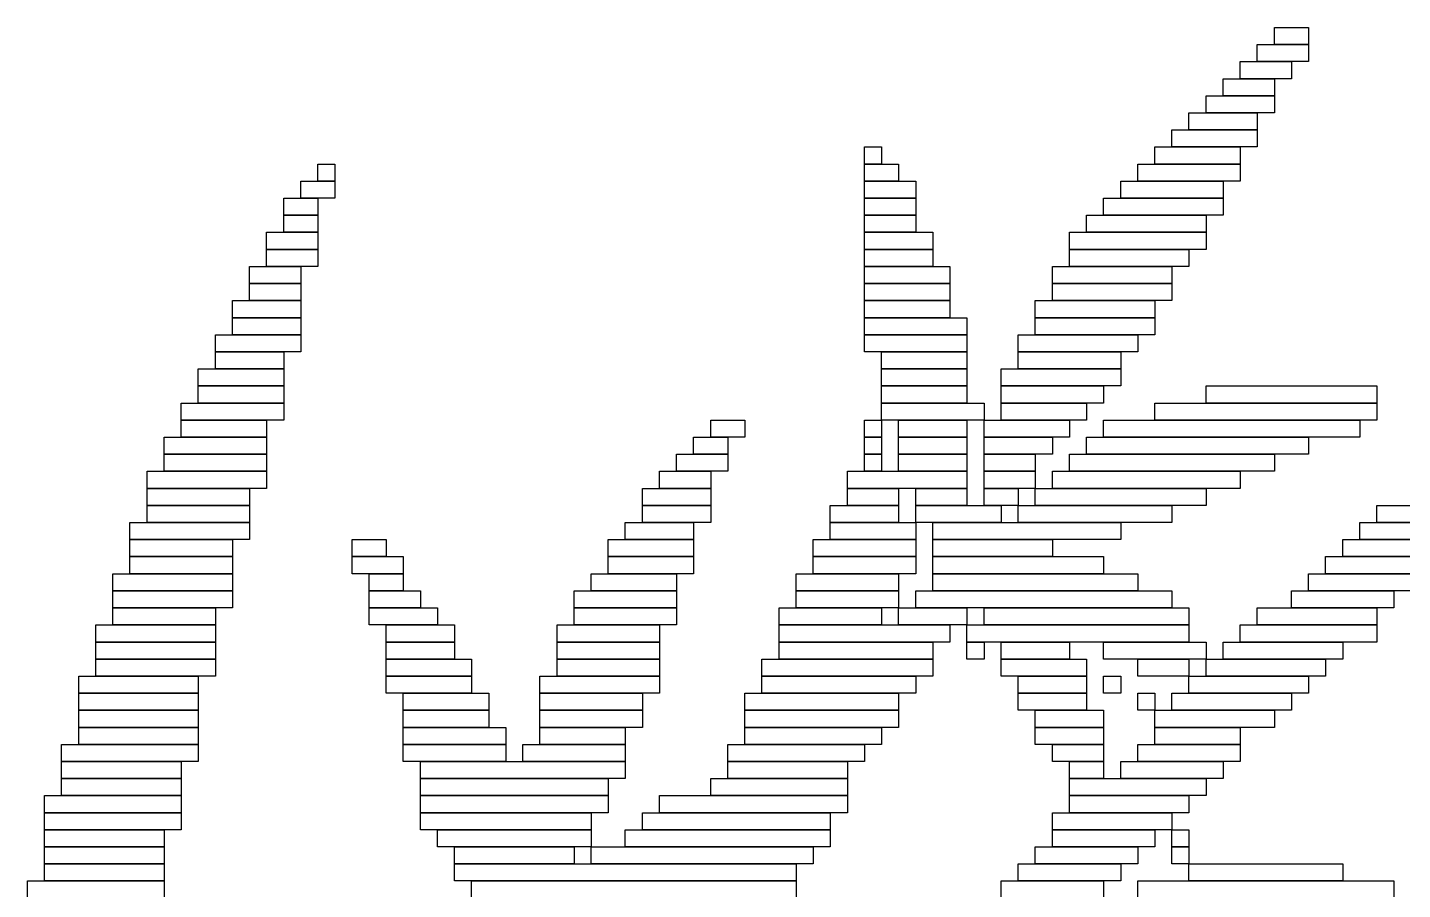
# Model space of a CAD drawing. Extents: x 290 to 734, y 306 to 705.
# Drawn here: x 327 to 407.5, y 654.5 to 705 of the extents above; entities that cross this region are included whole.
import ezdxf

# ---------------------------------------------------------------- set-up
doc = ezdxf.new("R2010")
doc.units = 0

msp = doc.modelspace()

# ---------------------------------------------------------------- linework, layer by layer
for p, q in [((400, 705), (402, 705)), ((400, 704), (400, 705)), ((402, 705), (402, 704)), ((399, 704), (402, 704)), ((399, 703), (399, 704)), ((402, 704), (400, 704)), ((402, 704), (402, 703)), ((398, 703), (401, 703)), ((398, 702), (398, 703)), ((402, 703), (399, 703)), ((401, 703), (401, 702)), ((397, 702), (400, 702)), ((397, 701), (397, 702)), ((401, 702), (398, 702)), ((400, 702), (400, 701)), ((396, 701), (400, 701)), ((396, 700), (396, 701)), ((400, 701), (397, 701)), ((400, 701), (400, 700)), ((395, 700), (399, 700)), ((395, 699), (395, 700)), ((400, 700), (396, 700)), ((399, 700), (399, 699)), ((394, 699), (399, 699)), ((394, 698), (394, 699)), ((399, 699), (395, 699)), ((399, 699), (399, 698)), ((376, 698), (377, 698)), ((376, 697), (376, 698)), ((377, 698), (377, 697)), ((393, 698), (398, 698)), ((393, 697), (393, 698)), ((399, 698), (394, 698)), ((398, 698), (398, 697)), ((344, 697), (345, 697)), ((344, 696), (344, 697)), ((345, 697), (345, 696)), ((377, 697), (376, 697)), ((376, 697), (378, 697)), ((376, 696), (376, 697)), ((378, 697), (378, 696)), ((392, 697), (398, 697)), ((392, 696), (392, 697)), ((398, 697), (393, 697)), ((398, 697), (398, 696)), ((343, 696), (345, 696)), ((343, 695), (343, 696)), ((345, 696), (344, 696)), ((345, 696), (345, 695)), ((378, 696), (376, 696)), ((376, 696), (379, 696)), ((376, 695), (376, 696)), ((379, 696), (379, 695)), ((391, 696), (397, 696)), ((391, 695), (391, 696)), ((398, 696), (392, 696)), ((397, 696), (397, 695)), ((342, 695), (344, 695)), ((342, 694), (342, 695)), ((345, 695), (343, 695)), ((344, 695), (344, 694)), ((379, 695), (376, 695)), ((376, 695), (379, 695)), ((376, 694), (376, 695)), ((379, 695), (379, 694)), ((390, 695), (397, 695)), ((390, 694), (390, 695)), ((397, 695), (391, 695)), ((397, 695), (397, 694)), ((344, 694), (342, 694)), ((342, 694), (344, 694)), ((342, 693), (342, 694)), ((344, 694), (344, 693)), ((379, 694), (376, 694)), ((376, 694), (379, 694)), ((376, 693), (376, 694)), ((379, 694), (379, 693)), ((389, 694), (396, 694)), ((389, 693), (389, 694)), ((397, 694), (390, 694)), ((396, 694), (396, 693)), ((341, 693), (344, 693)), ((341, 692), (341, 693)), ((344, 693), (342, 693)), ((344, 693), (344, 692)), ((379, 693), (376, 693)), ((376, 693), (380, 693)), ((376, 692), (376, 693)), ((380, 693), (380, 692)), ((388, 693), (396, 693)), ((388, 692), (388, 693)), ((396, 693), (389, 693)), ((396, 693), (396, 692)), ((344, 692), (341, 692)), ((341, 692), (344, 692)), ((341, 691), (341, 692)), ((344, 692), (344, 691)), ((380, 692), (376, 692)), ((376, 692), (380, 692)), ((376, 691), (376, 692)), ((380, 692), (380, 691)), ((396, 692), (388, 692)), ((388, 692), (395, 692)), ((388, 691), (388, 692)), ((395, 692), (395, 691)), ((340, 691), (343, 691)), ((340, 690), (340, 691)), ((344, 691), (341, 691)), ((343, 691), (343, 690)), ((380, 691), (376, 691)), ((376, 691), (381, 691)), ((376, 690), (376, 691)), ((381, 691), (381, 690)), ((387, 691), (394, 691)), ((387, 690), (387, 691)), ((395, 691), (388, 691)), ((394, 691), (394, 690)), ((343, 690), (340, 690)), ((340, 690), (343, 690)), ((340, 689), (340, 690)), ((343, 690), (343, 689)), ((381, 690), (376, 690)), ((376, 690), (381, 690)), ((376, 689), (376, 690)), ((381, 690), (381, 689)), ((394, 690), (387, 690)), ((387, 690), (394, 690)), ((387, 689), (387, 690)), ((394, 690), (394, 689)), ((339, 689), (343, 689)), ((339, 688), (339, 689)), ((343, 689), (340, 689)), ((343, 689), (343, 688)), ((381, 689), (376, 689)), ((376, 689), (381, 689)), ((376, 688), (376, 689)), ((381, 689), (381, 688)), ((386, 689), (393, 689)), ((386, 688), (386, 689)), ((394, 689), (387, 689)), ((393, 689), (393, 688)), ((343, 688), (339, 688)), ((339, 688), (343, 688)), ((339, 687), (339, 688)), ((343, 688), (343, 687)), ((381, 688), (376, 688)), ((376, 688), (382, 688)), ((376, 687), (376, 688)), ((382, 688), (382, 687)), ((393, 688), (386, 688)), ((386, 688), (393, 688)), ((386, 687), (386, 688)), ((393, 688), (393, 687)), ((338, 687), (343, 687)), ((338, 686), (338, 687)), ((343, 687), (339, 687)), ((343, 687), (343, 686)), ((382, 687), (376, 687)), ((376, 687), (382, 687)), ((376, 686), (376, 687)), ((382, 687), (382, 686)), ((385, 687), (392, 687)), ((385, 686), (385, 687)), ((393, 687), (386, 687)), ((392, 687), (392, 686)), ((343, 686), (338, 686)), ((338, 686), (342, 686)), ((338, 685), (338, 686)), ((342, 686), (342, 685)), ((382, 686), (376, 686)), ((377, 686), (382, 686)), ((377, 685), (377, 686)), ((382, 686), (382, 685)), ((392, 686), (385, 686)), ((385, 686), (391, 686)), ((385, 685), (385, 686)), ((391, 686), (391, 685)), ((337, 685), (342, 685)), ((337, 684), (337, 685)), ((342, 685), (338, 685)), ((342, 685), (342, 684)), ((382, 685), (377, 685)), ((377, 685), (382, 685)), ((377, 684), (377, 685)), ((382, 685), (382, 684)), ((384, 685), (391, 685)), ((384, 684), (384, 685)), ((391, 685), (385, 685)), ((391, 685), (391, 684)), ((342, 684), (337, 684)), ((337, 684), (342, 684)), ((337, 683), (337, 684)), ((342, 684), (342, 683)), ((382, 684), (377, 684)), ((377, 684), (382, 684)), ((377, 683), (377, 684)), ((382, 684), (382, 683)), ((391, 684), (384, 684)), ((384, 684), (390, 684)), ((384, 683), (384, 684)), ((390, 684), (390, 683)), ((396, 684), (406, 684)), ((396, 683), (396, 684)), ((406, 684), (406, 683)), ((336, 683), (342, 683)), ((336, 682), (336, 683)), ((342, 683), (337, 683)), ((342, 683), (342, 682)), ((382, 683), (377, 683)), ((377, 683), (383, 683)), ((377, 682), (377, 683)), ((383, 683), (383, 682)), ((390, 683), (384, 683)), ((384, 683), (389, 683)), ((384, 682), (384, 683)), ((389, 683), (389, 682)), ((393, 683), (406, 683)), ((393, 682), (393, 683)), ((406, 683), (396, 683)), ((406, 683), (406, 682)), ((342, 682), (336, 682)), ((336, 682), (341, 682)), ((336, 681), (336, 682)), ((341, 682), (341, 681)), ((367, 682), (369, 682)), ((367, 681), (367, 682)), ((369, 682), (369, 681)), ((376, 682), (377, 682)), ((376, 681), (376, 682)), ((383, 682), (377, 682)), ((377, 682), (377, 681)), ((378, 682), (382, 682)), ((378, 681), (378, 682)), ((382, 682), (382, 681)), ((383, 682), (388, 682)), ((383, 681), (383, 682)), ((389, 682), (384, 682)), ((388, 682), (388, 681)), ((390, 682), (405, 682)), ((390, 681), (390, 682)), ((406, 682), (393, 682)), ((405, 682), (405, 681)), ((335, 681), (341, 681)), ((335, 680), (335, 681)), ((341, 681), (336, 681)), ((341, 681), (341, 680)), ((366, 681), (368, 681)), ((366, 680), (366, 681)), ((369, 681), (367, 681)), ((368, 681), (368, 680)), ((377, 681), (376, 681)), ((376, 681), (377, 681)), ((376, 680), (376, 681)), ((377, 681), (377, 680)), ((382, 681), (378, 681)), ((378, 681), (382, 681)), ((378, 680), (378, 681)), ((382, 681), (382, 680)), ((388, 681), (383, 681)), ((383, 681), (387, 681)), ((383, 680), (383, 681)), ((387, 681), (387, 680)), ((389, 681), (402, 681)), ((389, 680), (389, 681)), ((405, 681), (390, 681)), ((402, 681), (402, 680)), ((341, 680), (335, 680)), ((335, 680), (341, 680)), ((335, 679), (335, 680)), ((341, 680), (341, 679)), ((365, 680), (368, 680)), ((365, 679), (365, 680)), ((368, 680), (366, 680)), ((368, 680), (368, 679)), ((377, 680), (376, 680)), ((376, 680), (377, 680)), ((376, 679), (376, 680)), ((377, 680), (377, 679)), ((382, 680), (378, 680)), ((378, 680), (382, 680)), ((378, 679), (378, 680)), ((382, 680), (382, 679)), ((387, 680), (383, 680)), ((383, 680), (386, 680)), ((383, 679), (383, 680)), ((386, 680), (386, 679)), ((388, 680), (400, 680)), ((388, 679), (388, 680)), ((402, 680), (389, 680)), ((400, 680), (400, 679)), ((334, 679), (341, 679)), ((334, 678), (334, 679)), ((341, 679), (335, 679)), ((341, 679), (341, 678)), ((364, 679), (367, 679)), ((364, 678), (364, 679)), ((368, 679), (365, 679)), ((367, 679), (367, 678)), ((375, 679), (382, 679)), ((375, 678), (375, 679)), ((377, 679), (376, 679)), ((382, 679), (378, 679)), ((382, 679), (382, 678)), ((386, 679), (383, 679)), ((383, 679), (386, 679)), ((383, 678), (383, 679)), ((386, 679), (386, 678)), ((387, 679), (398, 679)), ((387, 678), (387, 679)), ((400, 679), (388, 679)), ((398, 679), (398, 678)), ((341, 678), (334, 678)), ((334, 678), (340, 678)), ((334, 677), (334, 678)), ((340, 678), (340, 677)), ((363, 678), (367, 678)), ((363, 677), (363, 678)), ((367, 678), (364, 678)), ((367, 678), (367, 677)), ((382, 678), (375, 678)), ((375, 678), (378, 678)), ((375, 677), (375, 678)), ((378, 678), (378, 677)), ((379, 678), (382, 678)), ((379, 677), (379, 678)), ((382, 678), (382, 677)), ((386, 678), (383, 678)), ((383, 678), (385, 678)), ((383, 677), (383, 678)), ((385, 678), (385, 677)), ((386, 678), (396, 678)), ((386, 677), (386, 678)), ((398, 678), (387, 678)), ((396, 678), (396, 677)), ((340, 677), (334, 677)), ((334, 677), (340, 677)), ((334, 676), (334, 677)), ((340, 677), (340, 676)), ((367, 677), (363, 677)), ((363, 677), (367, 677)), ((363, 676), (363, 677)), ((367, 677), (367, 676)), ((374, 677), (378, 677)), ((374, 676), (374, 677)), ((378, 677), (375, 677)), ((378, 677), (378, 676)), ((382, 677), (379, 677)), ((379, 677), (384, 677)), ((379, 676), (379, 677)), ((385, 677), (383, 677)), ((384, 677), (384, 676)), ((385, 677), (394, 677)), ((385, 676), (385, 677)), ((396, 677), (386, 677)), ((394, 677), (394, 676)), ((406, 677), (415, 677)), ((406, 676), (406, 677)), ((333, 676), (340, 676)), ((333, 675), (333, 676)), ((340, 676), (334, 676)), ((340, 676), (340, 675)), ((362, 676), (366, 676)), ((362, 675), (362, 676)), ((367, 676), (363, 676)), ((366, 676), (366, 675)), ((378, 676), (374, 676)), ((374, 676), (379, 676)), ((374, 675), (374, 676)), ((384, 676), (379, 676)), ((379, 676), (379, 675)), ((380, 676), (391, 676)), ((380, 675), (380, 676)), ((394, 676), (385, 676)), ((391, 676), (391, 675)), ((405, 676), (413, 676)), ((405, 675), (405, 676)), ((415, 676), (406, 676)), ((340, 675), (333, 675)), ((333, 675), (339, 675)), ((333, 674), (333, 675)), ((339, 675), (339, 674)), ((346, 675), (348, 675)), ((346, 674), (346, 675)), ((348, 675), (348, 674)), ((361, 675), (366, 675)), ((361, 674), (361, 675)), ((366, 675), (362, 675)), ((366, 675), (366, 674)), ((373, 675), (379, 675)), ((373, 674), (373, 675)), ((379, 675), (374, 675)), ((379, 675), (379, 674)), ((391, 675), (380, 675)), ((380, 675), (387, 675)), ((380, 674), (380, 675)), ((387, 675), (387, 674)), ((404, 675), (411, 675)), ((404, 674), (404, 675)), ((413, 675), (405, 675)), ((339, 674), (333, 674)), ((333, 674), (339, 674)), ((333, 673), (333, 674)), ((339, 674), (339, 673)), ((348, 674), (346, 674)), ((346, 674), (349, 674)), ((346, 673), (346, 674)), ((349, 674), (349, 673)), ((366, 674), (361, 674)), ((361, 674), (366, 674)), ((361, 673), (361, 674)), ((366, 674), (366, 673)), ((379, 674), (373, 674)), ((373, 674), (379, 674)), ((373, 673), (373, 674)), ((379, 674), (379, 673)), ((387, 674), (380, 674)), ((380, 674), (390, 674)), ((380, 673), (380, 674)), ((390, 674), (390, 673)), ((403, 674), (409, 674)), ((403, 673), (403, 674)), ((411, 674), (404, 674)), ((332, 673), (339, 673)), ((332, 672), (332, 673)), ((339, 673), (333, 673)), ((339, 673), (339, 672)), ((349, 673), (346, 673)), ((347, 673), (349, 673)), ((347, 672), (347, 673)), ((349, 673), (349, 672)), ((360, 673), (365, 673)), ((360, 672), (360, 673)), ((366, 673), (361, 673)), ((365, 673), (365, 672)), ((372, 673), (378, 673)), ((372, 672), (372, 673)), ((379, 673), (373, 673)), ((378, 673), (378, 672)), ((390, 673), (380, 673)), ((380, 673), (392, 673)), ((380, 672), (380, 673)), ((392, 673), (392, 672)), ((402, 673), (408, 673)), ((402, 672), (402, 673)), ((409, 673), (403, 673)), ((339, 672), (332, 672)), ((332, 672), (339, 672)), ((332, 671), (332, 672)), ((339, 672), (339, 671)), ((349, 672), (347, 672)), ((347, 672), (350, 672)), ((347, 671), (347, 672)), ((350, 672), (350, 671)), ((359, 672), (365, 672)), ((359, 671), (359, 672)), ((365, 672), (360, 672)), ((365, 672), (365, 671)), ((378, 672), (372, 672)), ((372, 672), (378, 672)), ((372, 671), (372, 672)), ((378, 672), (378, 671)), ((379, 672), (394, 672)), ((379, 671), (379, 672)), ((392, 672), (380, 672)), ((394, 672), (394, 671)), ((401, 672), (407, 672)), ((401, 671), (401, 672)), ((408, 672), (402, 672)), ((407, 672), (407, 671)), ((339, 671), (332, 671)), ((332, 671), (338, 671)), ((332, 670), (332, 671)), ((338, 671), (338, 670)), ((350, 671), (347, 671)), ((347, 671), (351, 671)), ((347, 670), (347, 671)), ((351, 671), (351, 670)), ((365, 671), (359, 671)), ((359, 671), (365, 671)), ((359, 670), (359, 671)), ((365, 671), (365, 670)), ((371, 671), (377, 671)), ((371, 670), (371, 671)), ((378, 671), (372, 671)), ((377, 671), (377, 670)), ((378, 671), (382, 671)), ((378, 670), (378, 671)), ((394, 671), (379, 671)), ((382, 671), (382, 670)), ((383, 671), (395, 671)), ((383, 670), (383, 671)), ((395, 671), (395, 670)), ((399, 671), (406, 671)), ((399, 670), (399, 671)), ((407, 671), (401, 671)), ((406, 671), (406, 670)), ((331, 670), (338, 670)), ((331, 669), (331, 670)), ((338, 670), (332, 670)), ((338, 670), (338, 669)), ((351, 670), (347, 670)), ((348, 670), (352, 670)), ((348, 669), (348, 670)), ((352, 670), (352, 669)), ((358, 670), (364, 670)), ((358, 669), (358, 670)), ((365, 670), (359, 670)), ((364, 670), (364, 669)), ((377, 670), (371, 670)), ((371, 670), (381, 670)), ((371, 669), (371, 670)), ((382, 670), (378, 670)), ((381, 670), (381, 669)), ((382, 670), (395, 670)), ((382, 669), (382, 670)), ((395, 670), (383, 670)), ((395, 670), (395, 669)), ((398, 670), (406, 670)), ((398, 669), (398, 670)), ((406, 670), (399, 670)), ((406, 670), (406, 669)), ((338, 669), (331, 669)), ((331, 669), (338, 669)), ((331, 668), (331, 669)), ((338, 669), (338, 668)), ((352, 669), (348, 669)), ((348, 669), (352, 669)), ((348, 668), (348, 669)), ((352, 669), (352, 668)), ((364, 669), (358, 669)), ((358, 669), (364, 669)), ((358, 668), (358, 669)), ((364, 669), (364, 668)), ((381, 669), (371, 669)), ((371, 669), (380, 669)), ((371, 668), (371, 669)), ((380, 669), (380, 668)), ((395, 669), (382, 669)), ((382, 669), (383, 669)), ((382, 668), (382, 669)), ((383, 669), (383, 668)), ((384, 669), (388, 669)), ((384, 668), (384, 669)), ((388, 669), (388, 668)), ((390, 669), (396, 669)), ((390, 668), (390, 669)), ((396, 669), (396, 668)), ((397, 669), (404, 669)), ((397, 668), (397, 669)), ((406, 669), (398, 669)), ((404, 669), (404, 668)), ((338, 668), (331, 668)), ((331, 668), (338, 668)), ((331, 667), (331, 668)), ((338, 668), (338, 667)), ((352, 668), (348, 668)), ((348, 668), (353, 668)), ((348, 667), (348, 668)), ((353, 668), (353, 667)), ((364, 668), (358, 668)), ((358, 668), (364, 668)), ((358, 667), (358, 668)), ((364, 668), (364, 667)), ((370, 668), (380, 668)), ((370, 667), (370, 668)), ((380, 668), (371, 668)), ((380, 668), (380, 667)), ((383, 668), (382, 668)), ((388, 668), (384, 668)), ((384, 668), (389, 668)), ((384, 667), (384, 668)), ((389, 668), (389, 667)), ((396, 668), (390, 668)), ((392, 668), (395, 668)), ((392, 667), (392, 668)), ((395, 668), (395, 667)), ((396, 668), (403, 668)), ((396, 667), (396, 668)), ((404, 668), (397, 668)), ((403, 668), (403, 667)), ((330, 667), (337, 667)), ((330, 666), (330, 667)), ((338, 667), (331, 667)), ((337, 667), (337, 666)), ((353, 667), (348, 667)), ((348, 667), (353, 667)), ((348, 666), (348, 667)), ((353, 667), (353, 666)), ((357, 667), (364, 667)), ((357, 666), (357, 667)), ((364, 667), (358, 667)), ((364, 667), (364, 666)), ((380, 667), (370, 667)), ((370, 667), (379, 667)), ((370, 666), (370, 667)), ((379, 667), (379, 666)), ((389, 667), (384, 667)), ((385, 667), (389, 667)), ((385, 666), (385, 667)), ((389, 667), (389, 666)), ((390, 667), (391, 667)), ((390, 666), (390, 667)), ((391, 667), (391, 666)), ((395, 667), (392, 667)), ((395, 667), (402, 667)), ((395, 666), (395, 667)), ((403, 667), (396, 667)), ((402, 667), (402, 666)), ((337, 666), (330, 666)), ((330, 666), (337, 666)), ((330, 665), (330, 666)), ((337, 666), (337, 665)), ((353, 666), (348, 666)), ((349, 666), (354, 666)), ((349, 665), (349, 666)), ((354, 666), (354, 665)), ((364, 666), (357, 666)), ((357, 666), (363, 666)), ((357, 665), (357, 666)), ((363, 666), (363, 665)), ((369, 666), (378, 666)), ((369, 665), (369, 666)), ((379, 666), (370, 666)), ((378, 666), (378, 665)), ((389, 666), (385, 666)), ((385, 666), (389, 666)), ((385, 665), (385, 666)), ((389, 666), (389, 665)), ((391, 666), (390, 666)), ((392, 666), (393, 666)), ((392, 665), (392, 666)), ((393, 666), (393, 665)), ((394, 666), (401, 666)), ((394, 665), (394, 666)), ((402, 666), (395, 666)), ((401, 666), (401, 665)), ((337, 665), (330, 665)), ((330, 665), (337, 665)), ((330, 664), (330, 665)), ((337, 665), (337, 664)), ((354, 665), (349, 665)), ((349, 665), (354, 665)), ((349, 664), (349, 665)), ((354, 665), (354, 664)), ((363, 665), (357, 665)), ((357, 665), (363, 665)), ((357, 664), (357, 665)), ((363, 665), (363, 664)), ((378, 665), (369, 665)), ((369, 665), (378, 665)), ((369, 664), (369, 665)), ((378, 665), (378, 664)), ((389, 665), (385, 665)), ((386, 665), (390, 665)), ((386, 664), (386, 665)), ((390, 665), (390, 664)), ((393, 665), (392, 665)), ((393, 665), (400, 665)), ((393, 664), (393, 665)), ((401, 665), (394, 665)), ((400, 665), (400, 664)), ((337, 664), (330, 664)), ((330, 664), (337, 664)), ((330, 663), (330, 664)), ((337, 664), (337, 663)), ((354, 664), (349, 664)), ((349, 664), (355, 664)), ((349, 663), (349, 664)), ((355, 664), (355, 663)), ((363, 664), (357, 664)), ((357, 664), (362, 664)), ((357, 663), (357, 664)), ((362, 664), (362, 663)), ((378, 664), (369, 664)), ((369, 664), (377, 664)), ((369, 663), (369, 664)), ((377, 664), (377, 663)), ((390, 664), (386, 664)), ((386, 664), (390, 664)), ((386, 663), (386, 664)), ((390, 664), (390, 663)), ((400, 664), (393, 664)), ((393, 664), (398, 664)), ((393, 663), (393, 664)), ((398, 664), (398, 663)), ((329, 663), (337, 663)), ((329, 662), (329, 663)), ((337, 663), (330, 663)), ((337, 663), (337, 662)), ((355, 663), (349, 663)), ((349, 663), (355, 663)), ((349, 662), (349, 663)), ((355, 663), (355, 662)), ((356, 663), (362, 663)), ((356, 662), (356, 663)), ((362, 663), (357, 663)), ((362, 663), (362, 662)), ((368, 663), (376, 663)), ((368, 662), (368, 663)), ((377, 663), (369, 663)), ((376, 663), (376, 662)), ((390, 663), (386, 663)), ((387, 663), (390, 663)), ((387, 662), (387, 663)), ((390, 663), (390, 662)), ((392, 663), (398, 663)), ((392, 662), (392, 663)), ((398, 663), (393, 663)), ((398, 663), (398, 662)), ((337, 662), (329, 662)), ((329, 662), (336, 662)), ((329, 661), (329, 662)), ((336, 662), (336, 661)), ((355, 662), (349, 662)), ((350, 662), (362, 662)), ((350, 661), (350, 662)), ((362, 662), (356, 662)), ((362, 662), (362, 661)), ((376, 662), (368, 662)), ((368, 662), (375, 662)), ((368, 661), (368, 662)), ((375, 662), (375, 661)), ((390, 662), (387, 662)), ((388, 662), (390, 662)), ((388, 661), (388, 662)), ((390, 662), (390, 661)), ((391, 662), (397, 662)), ((391, 661), (391, 662)), ((398, 662), (392, 662)), ((397, 662), (397, 661)), ((336, 661), (329, 661)), ((329, 661), (336, 661)), ((329, 660), (329, 661)), ((336, 661), (336, 660)), ((362, 661), (350, 661)), ((350, 661), (361, 661)), ((350, 660), (350, 661)), ((361, 661), (361, 660)), ((367, 661), (375, 661)), ((367, 660), (367, 661)), ((375, 661), (368, 661)), ((375, 661), (375, 660)), ((390, 661), (388, 661)), ((388, 661), (396, 661)), ((388, 660), (388, 661)), ((397, 661), (391, 661)), ((396, 661), (396, 660)), ((328, 660), (336, 660)), ((328, 659), (328, 660)), ((336, 660), (329, 660)), ((336, 660), (336, 659)), ((361, 660), (350, 660)), ((350, 660), (361, 660)), ((350, 659), (350, 660)), ((361, 660), (361, 659)), ((364, 660), (375, 660)), ((364, 659), (364, 660)), ((375, 660), (367, 660)), ((375, 660), (375, 659)), ((396, 660), (388, 660)), ((388, 660), (395, 660)), ((388, 659), (388, 660)), ((395, 660), (395, 659)), ((336, 659), (328, 659)), ((328, 659), (336, 659)), ((328, 658), (328, 659)), ((336, 659), (336, 658)), ((361, 659), (350, 659)), ((350, 659), (360, 659)), ((350, 658), (350, 659)), ((360, 659), (360, 658)), ((363, 659), (374, 659)), ((363, 658), (363, 659)), ((375, 659), (364, 659)), ((374, 659), (374, 658)), ((387, 659), (394, 659)), ((387, 658), (387, 659)), ((395, 659), (388, 659)), ((394, 659), (394, 658)), ((336, 658), (328, 658)), ((328, 658), (335, 658)), ((328, 657), (328, 658)), ((335, 658), (335, 657)), ((360, 658), (350, 658)), ((351, 658), (360, 658)), ((351, 657), (351, 658)), ((360, 658), (360, 657)), ((362, 658), (374, 658)), ((362, 657), (362, 658)), ((374, 658), (363, 658)), ((374, 658), (374, 657)), ((394, 658), (387, 658)), ((387, 658), (393, 658)), ((387, 657), (387, 658)), ((393, 658), (393, 657)), ((394, 658), (395, 658)), ((394, 657), (394, 658)), ((395, 658), (395, 657)), ((335, 657), (328, 657)), ((328, 657), (335, 657)), ((328, 656), (328, 657)), ((335, 657), (335, 656)), ((360, 657), (351, 657)), ((352, 657), (359, 657)), ((352, 656), (352, 657)), ((359, 657), (359, 656)), ((360, 657), (373, 657)), ((360, 656), (360, 657)), ((374, 657), (362, 657)), ((373, 657), (373, 656)), ((386, 657), (392, 657)), ((386, 656), (386, 657)), ((393, 657), (387, 657)), ((392, 657), (392, 656)), ((395, 657), (394, 657)), ((394, 657), (395, 657)), ((394, 656), (394, 657)), ((395, 657), (395, 656)), ((335, 656), (328, 656)), ((328, 656), (335, 656)), ((328, 655), (328, 656)), ((335, 656), (335, 655)), ((359, 656), (352, 656)), ((352, 656), (372, 656)), ((352, 655), (352, 656)), ((373, 656), (360, 656)), ((372, 656), (372, 655)), ((385, 656), (391, 656)), ((385, 655), (385, 656)), ((392, 656), (386, 656)), ((391, 656), (391, 655)), ((395, 656), (394, 656)), ((395, 656), (404, 656)), ((395, 655), (395, 656)), ((404, 656), (404, 655)), ((327, 655), (335, 655)), ((327, 654), (327, 655)), ((335, 655), (328, 655)), ((335, 655), (335, 654)), ((372, 655), (352, 655)), ((353, 655), (372, 655)), ((353, 654), (353, 655)), ((372, 655), (372, 654)), ((384, 655), (390, 655)), ((384, 654), (384, 655)), ((391, 655), (385, 655)), ((390, 655), (390, 654)), ((392, 655), (407, 655)), ((392, 654), (392, 655)), ((404, 655), (395, 655)), ((407, 655), (407, 654))]:
    msp.add_line(p, q)

doc.saveas('drawing.dxf')
